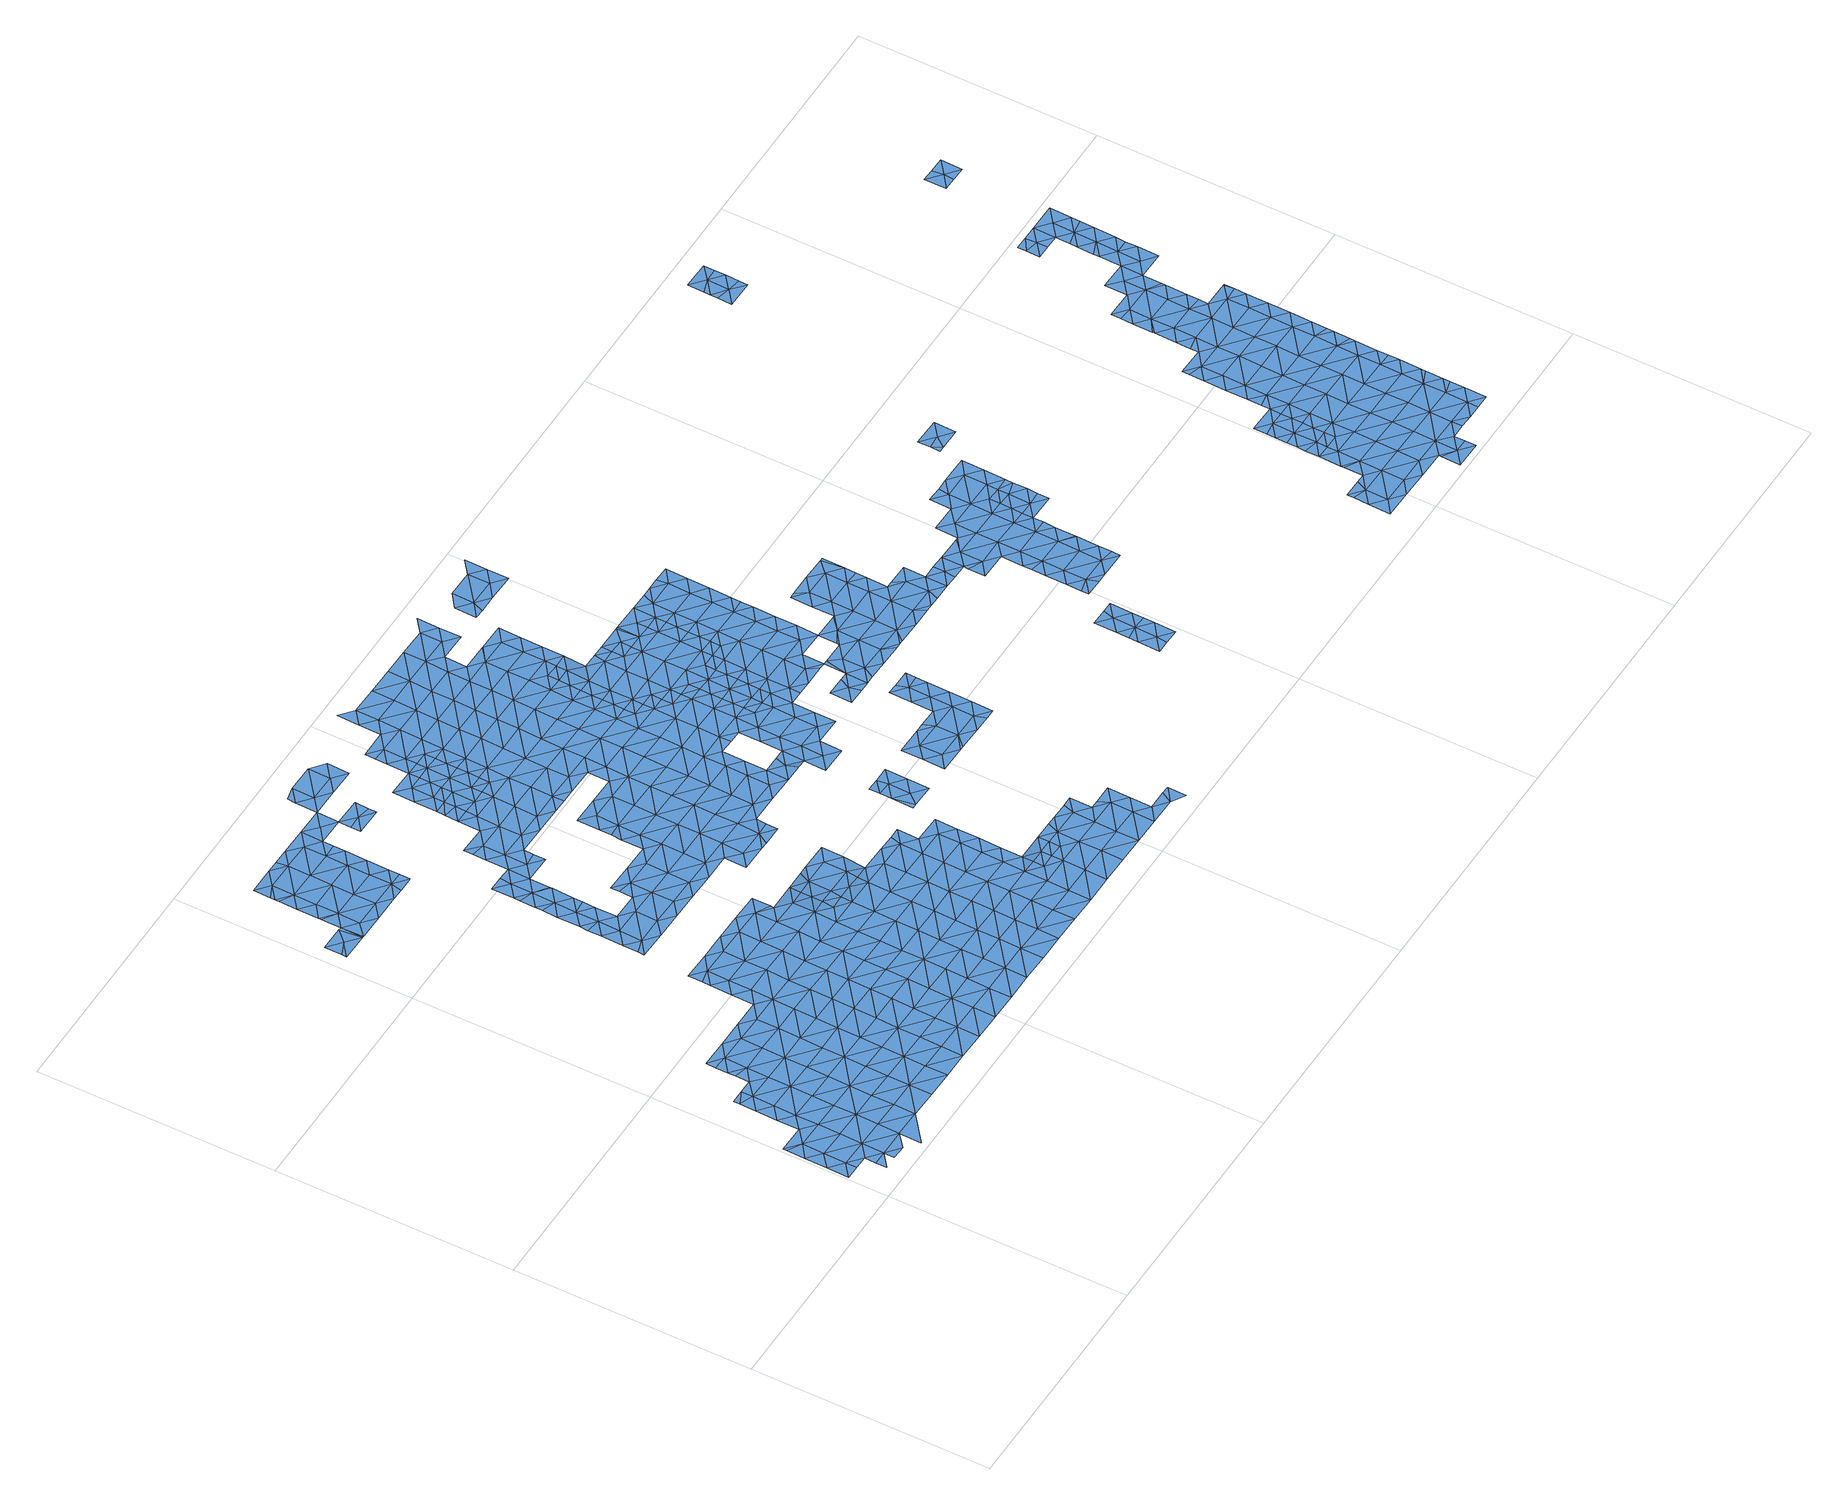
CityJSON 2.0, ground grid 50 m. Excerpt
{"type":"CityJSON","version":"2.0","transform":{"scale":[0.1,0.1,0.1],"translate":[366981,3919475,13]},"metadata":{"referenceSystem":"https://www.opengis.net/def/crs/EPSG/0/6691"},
"CityObjects":{
"waterbody1":{"type":"WaterBody","attributes":{"name":"9","class":"1140","function":"1","WaterBodyRiverFloodingRiskAttribute.description":"5","WaterBodyRiverFloodingRiskAttribute.rankOrg":"1","WaterBodyRiverFloodingRiskAttribute.adminType":"2","WaterBodyRiverFloodingRiskAttribute.scale":"L1"},"geometry":[{"type":"MultiSurface","lod":"1","boundaries":[[[0,1,2]],[[3,2,1]],[[1,4,3]],[[3,4,5]],[[0,6,1]],[[7,8,9]],[[7,5,8]],[[5,4,8]],[[1,10,4]],[[11,12,6]],[[11,13,12]],[[14,8,4]],[[15,9,8]],[[1,6,10]],[[10,14,4]],[[6,12,10]],[[16,17,12]],[[18,15,8]],[[14,18,8]],[[19,10,12]],[[17,19,12]],[[18,20,15]],[[15,20,21]],[[22,23,10]],[[22,10,19]],[[20,24,21]],[[14,10,23]],[[25,21,24]],[[18,14,23]],[[25,26,27]],[[28,29,19]],[[27,30,31]],[[29,22,19]],[[25,24,26]],[[20,18,32]],[[32,18,23]],[[32,33,20]],[[27,26,30]],[[34,23,22]],[[29,34,22]],[[24,20,35]],[[26,24,35]],[[30,26,36]],[[20,33,35]],[[35,37,26]],[[38,39,23]],[[39,33,32]],[[38,23,34]],[[36,26,37]],[[32,23,39]],[[40,35,33]],[[36,41,42]],[[37,41,36]],[[42,41,43]],[[34,44,38]],[[40,33,39]],[[43,45,46]],[[34,29,44]],[[35,47,37]],[[45,43,41]],[[48,46,45]],[[49,47,35]],[[47,41,37]],[[29,50,44]],[[38,51,39]],[[49,35,40]],[[44,51,38]],[[52,48,45]],[[41,53,45]],[[51,54,39]],[[39,55,40]],[[47,53,41]],[[50,56,44]],[[40,55,49]],[[45,57,52]],[[39,54,55]],[[49,58,47]],[[45,53,57]],[[59,44,56]],[[51,60,54]],[[51,44,60]],[[49,55,58]],[[44,59,60]],[[54,61,55]],[[47,58,62]],[[53,47,63]],[[52,57,64]],[[65,59,56]],[[57,53,63]],[[47,62,63]],[[54,60,61]],[[66,60,59]],[[57,67,64]],[[65,66,59]],[[55,61,68]],[[58,55,69]],[[57,63,67]],[[69,55,68]],[[62,58,69]],[[70,71,60]],[[71,68,61]],[[60,66,70]],[[61,60,71]],[[62,69,72]],[[63,62,73]],[[64,67,74]],[[73,62,72]],[[67,63,75]],[[76,77,65]],[[77,70,66]],[[78,79,68]],[[75,63,73]],[[66,65,77]],[[68,71,78]],[[74,67,75]],[[69,68,79]],[[69,80,72]],[[81,71,70]],[[77,81,70]],[[74,82,83]],[[72,84,73]],[[82,74,75]],[[80,69,79]],[[82,85,83]],[[81,86,71]],[[71,87,78]],[[88,83,85]],[[86,87,71]],[[84,72,80]],[[75,73,84]],[[89,77,76]],[[88,90,91]],[[78,92,79]],[[84,93,75]],[[75,94,82]],[[95,89,76]],[[87,92,78]],[[96,91,90]],[[88,85,90]],[[94,85,82]],[[77,97,81]],[[79,98,80]],[[90,99,96]],[[89,97,77]],[[97,86,81]],[[92,98,79]],[[94,75,93]],[[80,100,84]],[[98,100,80]],[[100,93,84]],[[90,85,101]],[[97,102,86]],[[86,103,87]],[[104,99,90]],[[85,94,101]],[[101,104,90]],[[102,103,86]],[[103,92,87]],[[95,105,89]],[[100,106,93]],[[93,107,94]],[[108,98,92]],[[106,107,93]],[[107,101,94]],[[103,108,92]],[[105,95,109]],[[97,89,105]],[[110,99,104]],[[105,111,97]],[[97,112,102]],[[108,113,98]],[[98,114,100]],[[107,115,101]],[[101,116,104]],[[113,114,98]],[[114,106,100]],[[102,117,103]],[[112,97,111]],[[117,108,103]],[[118,105,109]],[[101,115,116]],[[110,104,116]],[[114,119,106]],[[106,120,107]],[[121,118,109]],[[118,111,105]],[[117,102,112]],[[122,113,108]],[[119,120,106]],[[120,115,107]],[[117,122,108]],[[123,114,113]],[[124,112,111]],[[125,110,116]],[[118,126,111]],[[122,123,113]],[[120,127,115]],[[115,128,116]],[[124,117,112]],[[129,119,114]],[[127,128,115]],[[123,129,114]],[[124,111,126]],[[116,128,125]],[[130,122,117]],[[124,131,117]],[[129,132,119]],[[119,133,120]],[[134,135,121]],[[132,133,119]],[[136,123,122]],[[118,121,135]],[[120,133,127]],[[137,128,127]],[[136,129,123]],[[138,125,128]],[[117,131,130]],[[126,118,139]],[[140,137,127]],[[133,140,127]],[[137,141,128]],[[141,138,128]],[[142,132,129]],[[118,135,139]],[[122,130,136]],[[124,126,143]],[[143,126,139]],[[131,124,143]],[[134,144,135]],[[133,132,145]],[[129,136,142]],[[146,147,133]],[[133,147,140]],[[146,133,145]],[[148,139,135]],[[149,137,140]],[[150,132,142]],[[131,143,151]],[[145,132,150]],[[130,131,152]],[[153,148,135]],[[152,131,151]],[[152,154,130]],[[155,149,140]],[[154,142,136]],[[153,135,144]],[[156,143,139]],[[140,147,155]],[[136,130,154]],[[157,145,150]],[[158,150,142]],[[143,159,151]],[[160,157,150]],[[144,161,153]],[[139,148,156]],[[151,162,152]],[[142,154,163]],[[159,143,156]],[[158,142,163]],[[150,158,160]],[[164,154,152]],[[161,165,153]],[[162,151,159]],[[164,163,154]],[[148,153,166]],[[167,160,158]],[[166,153,165]],[[166,168,148]],[[164,152,162]],[[169,158,163]],[[156,148,168]],[[156,170,159]],[[164,171,163]],[[158,172,167]],[[168,170,156]],[[170,162,159]],[[171,169,163]],[[165,161,173]],[[158,169,172]],[[165,174,166]],[[173,174,165]],[[174,175,166]],[[162,170,176]],[[164,162,177]],[[169,178,172]],[[168,166,175]],[[162,176,177]],[[175,179,168]],[[171,164,180]],[[170,168,179]],[[180,181,171]],[[164,177,180]],[[169,171,181]],[[182,183,173]],[[176,170,184]],[[169,181,178]],[[174,173,183]],[[170,179,184]],[[176,185,177]],[[186,179,175]],[[183,187,174]],[[187,186,175]],[[188,180,177]],[[175,174,187]],[[176,184,189]],[[190,184,179]],[[191,190,179]],[[178,181,192]],[[191,179,186]],[[180,193,181]],[[185,176,189]],[[194,192,181]],[[190,195,184]],[[193,194,181]],[[188,177,185]],[[180,188,193]],[[189,184,195]],[[182,196,183]],[[197,186,187]],[[185,189,198]],[[189,195,198]],[[183,199,187]],[[187,200,197]],[[196,199,183]],[[185,201,188]],[[182,202,196]],[[201,185,198]],[[193,188,203]],[[187,199,200]],[[188,201,203]],[[204,205,206]],[[204,200,205]],[[200,199,205]],[[196,202,207]],[[199,196,208]],[[206,205,209]],[[196,207,208]],[[210,209,205]],[[205,199,211]],[[199,208,211]],[[205,212,210]],[[213,208,207]],[[212,205,211]],[[214,211,208]],[[215,212,211]],[[210,212,216]],[[213,207,217]],[[213,214,208]],[[214,215,211]],[[218,212,215]],[[216,212,218]],[[217,219,213]],[[214,220,215]],[[213,221,214]],[[217,222,219]],[[223,220,214]],[[213,219,221]],[[223,214,221]],[[222,224,219]],[[222,225,224]],[[222,226,225]]]}]},
"waterbody2":{"type":"WaterBody","attributes":{"name":"9","class":"1140","function":"1","WaterBodyRiverFloodingRiskAttribute.description":"5","WaterBodyRiverFloodingRiskAttribute.rankOrg":"1","WaterBodyRiverFloodingRiskAttribute.adminType":"2","WaterBodyRiverFloodingRiskAttribute.scale":"L1"},"geometry":[{"type":"MultiSurface","lod":"1","boundaries":[[[227,228,229]],[[229,228,230]],[[231,232,230]],[[228,231,230]],[[228,227,233]],[[232,234,235]],[[231,234,232]],[[235,234,236]],[[237,231,228]],[[238,228,233]],[[239,236,240]],[[231,241,234]],[[236,234,240]],[[242,243,239]],[[243,242,244]],[[242,239,240]],[[237,228,238]],[[245,246,244]],[[240,234,247]],[[242,245,244]],[[241,231,237]],[[234,241,247]],[[233,248,238]],[[246,245,249]],[[240,250,242]],[[240,247,251]],[[249,252,253]],[[240,251,250]],[[252,249,245]],[[254,241,237]],[[255,237,238]],[[245,242,256]],[[242,250,256]],[[257,253,252]],[[258,245,256]],[[245,259,252]],[[238,248,260]],[[245,258,259]],[[261,257,252]],[[259,261,252]],[[255,238,260]],[[237,255,254]],[[248,262,260]],[[263,264,254]],[[265,261,259]],[[263,266,264]],[[263,254,255]],[[262,267,260]],[[260,267,255]],[[268,269,261]],[[265,268,261]],[[263,270,266]],[[271,263,255]],[[265,259,272]],[[273,274,269]],[[268,273,269]],[[273,275,274]],[[276,268,265]],[[277,276,265]],[[277,265,272]],[[255,267,271]],[[267,262,278]],[[273,279,275]],[[263,280,270]],[[276,281,268]],[[263,271,280]],[[282,271,267]],[[282,267,278]],[[280,283,270]],[[273,268,284]],[[285,281,276]],[[286,287,288]],[[273,284,279]],[[289,280,271]],[[268,281,284]],[[282,290,271]],[[286,291,292]],[[287,293,288]],[[290,289,271]],[[286,288,291]],[[278,294,282]],[[284,295,279]],[[296,279,295]],[[280,289,283]],[[285,297,281]],[[298,284,281]],[[299,296,295]],[[300,290,282]],[[283,301,302]],[[303,282,294]],[[288,293,304]],[[294,305,306]],[[283,289,301]],[[291,288,307]],[[303,300,282]],[[308,297,285]],[[309,310,302]],[[298,281,297]],[[311,289,290]],[[301,309,302]],[[299,295,312]],[[307,288,304]],[[305,313,306]],[[303,294,306]],[[310,309,314]],[[295,284,315]],[[293,316,304]],[[311,301,289]],[[315,284,298]],[[295,315,312]],[[309,317,314]],[[318,314,317]],[[319,309,301]],[[316,320,304]],[[290,300,311]],[[321,306,313]],[[322,298,297]],[[307,304,320]],[[323,312,315]],[[317,324,318]],[[303,306,321]],[[325,300,303]],[[326,321,313]],[[327,322,297]],[[319,301,311]],[[297,308,327]],[[328,317,309]],[[329,315,298]],[[308,330,327]],[[323,315,331]],[[303,321,325]],[[309,319,332]],[[321,326,333]],[[328,309,332]],[[317,328,324]],[[330,334,327]],[[329,298,322]],[[311,335,319]],[[300,325,336]],[[311,300,335]],[[331,315,329]],[[337,338,339]],[[335,300,336]],[[321,333,340]],[[325,321,341]],[[341,321,340]],[[337,342,338]],[[328,343,324]],[[344,331,329]],[[345,331,344]],[[346,347,348]],[[346,339,347]],[[349,345,344]],[[339,338,347]],[[327,334,350]],[[342,351,338]],[[322,352,329]],[[319,335,353]],[[332,319,354]],[[322,327,352]],[[355,349,344]],[[356,349,355]],[[336,325,357]],[[358,335,336]],[[359,350,334]],[[325,341,357]],[[360,356,355]],[[319,353,354]],[[327,350,352]],[[328,332,361]],[[362,347,338]],[[352,363,329]],[[364,338,351]],[[365,360,355]],[[366,360,365]],[[348,347,367]],[[328,361,343]],[[351,366,365]],[[344,329,363]],[[332,354,361]],[[336,357,358]],[[368,355,344]],[[357,341,369]],[[364,351,365]],[[353,335,370]],[[353,371,354]],[[362,338,364]],[[372,344,363]],[[335,358,370]],[[343,373,359]],[[374,365,355]],[[373,343,361]],[[367,347,362]],[[350,359,375]],[[352,376,363]],[[357,377,358]],[[344,372,368]],[[353,370,371]],[[378,364,365]],[[352,350,376]],[[367,379,380]],[[381,377,357]],[[379,367,362]],[[359,373,375]],[[357,369,381]],[[361,354,382]],[[350,375,376]],[[358,383,370]],[[355,368,374]],[[384,385,380]],[[354,371,382]],[[386,362,364]],[[361,387,373]],[[376,388,363]],[[363,389,372]],[[377,383,358]],[[380,379,384]],[[390,361,382]],[[369,391,381]],[[370,392,371]],[[365,374,378]],[[362,386,379]],[[372,393,368]],[[387,394,373]],[[394,376,375]],[[361,390,387]],[[363,388,389]],[[364,378,386]],[[375,373,394]],[[379,395,384]],[[368,396,374]],[[392,370,383]],[[397,381,391]],[[377,381,397]],[[382,398,390]],[[372,389,393]],[[382,371,398]],[[395,379,386]],[[374,399,378]],[[377,400,383]],[[398,371,392]],[[400,377,397]],[[388,376,401]],[[401,376,394]],[[402,389,388]],[[368,393,396]],[[398,403,390]],[[404,384,395]],[[397,391,405]],[[378,406,386]],[[387,390,403]],[[391,407,405]],[[408,383,400]],[[392,383,408]],[[387,409,394]],[[410,388,401]],[[411,393,389]],[[374,396,399]],[[412,397,405]],[[386,413,395]],[[407,414,405]],[[408,415,392]],[[394,416,401]],[[388,410,402]],[[417,396,393]],[[418,412,405]],[[378,399,406]],[[387,403,409]],[[395,413,404]],[[419,410,401]],[[420,421,414]],[[405,414,418]],[[416,394,409]],[[422,415,408]],[[389,402,411]],[[398,392,423]],[[424,399,396]],[[386,406,413]],[[416,419,401]],[[425,402,410]],[[392,415,423]],[[420,426,421]],[[393,411,417]],[[403,398,427]],[[428,406,399]],[[418,414,429]],[[419,425,410]],[[414,421,429]],[[404,413,430]],[[422,431,415]],[[427,398,423]],[[409,403,427]],[[432,411,402]],[[416,409,433]],[[434,429,421]],[[396,417,424]],[[435,413,406]],[[436,418,437]],[[425,432,402]],[[433,438,416]],[[418,429,437]],[[438,439,416]],[[416,439,419]],[[421,426,434]],[[440,409,427]],[[436,441,431]],[[433,409,440]],[[399,424,428]],[[441,436,437]],[[442,430,413]],[[432,443,411]],[[411,444,417]],[[439,445,419]],[[445,446,419]],[[419,446,425]],[[415,431,447]],[[443,444,411]],[[448,427,423]],[[449,429,434]],[[423,415,450]],[[406,428,435]],[[451,433,440]],[[417,452,424]],[[446,453,425]],[[431,441,447]],[[437,429,449]],[[450,415,447]],[[453,454,425]],[[425,454,432]],[[424,455,428]],[[440,427,456]],[[457,451,440]],[[413,435,442]],[[452,455,424]],[[456,458,440]],[[454,459,432]],[[441,460,447]],[[441,437,461]],[[462,435,428]],[[458,457,440]],[[448,423,450]],[[459,463,432]],[[432,463,443]],[[461,437,449]],[[434,464,449]],[[456,427,448]],[[462,428,455]],[[417,444,452]],[[465,466,447]],[[441,467,460]],[[447,460,465]],[[450,447,466]],[[463,468,443]],[[441,461,467]],[[443,468,444]],[[469,461,449]],[[470,456,448]],[[471,442,435]],[[472,448,450]],[[473,435,462]],[[474,472,450]],[[452,475,455]],[[469,449,464]],[[450,466,474]],[[473,471,435]],[[476,470,448]],[[477,460,467]],[[444,478,452]],[[479,468,463]],[[480,461,469]],[[448,472,476]],[[476,481,470]],[[467,461,480]],[[444,468,478]],[[475,452,482]],[[483,467,480]],[[477,467,483]],[[473,462,484]],[[479,485,468]],[[452,486,482]],[[452,478,486]],[[485,487,468]],[[488,471,473]],[[484,488,473]],[[478,468,487]],[[483,480,489]],[[490,486,478]],[[486,491,482]],[[480,492,489]],[[488,493,471]],[[494,495,496]],[[494,483,489]],[[496,483,494]],[[478,487,490]],[[489,492,497]],[[498,495,499]],[[486,490,491]],[[495,494,499]],[[500,498,499]],[[497,501,489]],[[502,503,504]],[[489,505,494]],[[506,502,504]],[[507,500,508]],[[500,499,508]],[[509,503,502]],[[510,507,511]],[[511,507,508]],[[494,512,499]],[[502,513,509]],[[506,514,502]],[[489,501,505]],[[515,508,499]],[[501,497,516]],[[517,518,519]],[[508,520,511]],[[514,513,502]],[[517,519,521]],[[512,494,505]],[[512,515,499]],[[515,520,508]],[[522,505,501]],[[501,516,523]],[[517,524,518]],[[525,517,521]],[[513,514,526]],[[527,526,514]],[[501,523,522]],[[528,527,514]],[[505,529,512]],[[515,530,520]],[[530,531,532]],[[525,533,517]],[[529,505,522]],[[532,520,530]],[[528,534,527]],[[512,535,515]],[[536,537,538]],[[538,531,536]],[[526,527,539]],[[540,529,522]],[[524,517,541]],[[531,530,536]],[[542,530,515]],[[541,517,533]],[[512,529,535]],[[535,542,515]],[[527,534,539]],[[543,544,534]],[[544,537,536]],[[543,537,544]],[[525,545,533]],[[546,536,530]],[[534,547,539]],[[542,546,530]],[[540,548,529]],[[534,544,547]],[[549,544,536]],[[533,550,541]],[[535,529,548]],[[550,533,545]],[[547,551,539]],[[552,542,535]],[[550,553,541]],[[549,536,546]],[[535,548,552]],[[544,554,547]],[[549,554,544]],[[552,555,542]],[[542,555,546]],[[547,556,551]],[[555,557,546]],[[558,549,546]],[[547,559,556]],[[558,546,557]],[[547,554,559]],[[560,549,558]],[[554,549,560]],[[556,559,561]],[[562,554,560]],[[559,554,562]],[[561,559,563]],[[563,559,562]]]}]},
"waterbody3":{"type":"WaterBody","attributes":{"name":"9","class":"1140","function":"1","WaterBodyRiverFloodingRiskAttribute.description":"5","WaterBodyRiverFloodingRiskAttribute.rankOrg":"1","WaterBodyRiverFloodingRiskAttribute.adminType":"2","WaterBodyRiverFloodingRiskAttribute.scale":"L1"},"geometry":[{"type":"MultiSurface","lod":"1","boundaries":[[[564,565,566]],[[567,568,569]],[[570,568,567]],[[568,570,571]],[[572,573,574]],[[575,576,577]],[[575,578,579]],[[576,575,579]],[[579,580,581]],[[582,568,583]],[[569,568,584]],[[581,582,579]],[[573,585,586]],[[587,588,589]],[[590,573,591]],[[582,592,576]],[[593,574,590]],[[565,594,588]],[[565,587,566]],[[595,579,578]],[[578,575,596]],[[584,581,597]],[[598,599,593]],[[600,599,598]],[[600,287,599]],[[601,583,571]],[[583,601,592]],[[592,601,602]],[[603,604,598]],[[603,598,590]],[[576,591,577]],[[597,581,580]],[[580,605,597]],[[596,575,577]],[[577,573,586]],[[605,580,589]],[[589,580,579]],[[579,595,589]],[[606,596,577]],[[565,588,587]],[[590,591,603]],[[605,589,588]],[[591,573,577]],[[565,564,594]],[[573,590,574]],[[581,584,568]],[[582,581,568]],[[590,598,593]],[[599,287,593]],[[579,582,576]],[[591,576,592]],[[568,571,583]],[[583,592,582]],[[592,602,603]],[[604,603,602]],[[603,591,592]],[[606,577,607]],[[577,586,607]],[[607,586,608]],[[586,609,608]],[[585,609,586]],[[572,585,573]]]}]},
"waterbody4":{"type":"WaterBody","attributes":{"name":"9","class":"1140","function":"1","WaterBodyRiverFloodingRiskAttribute.description":"5","WaterBodyRiverFloodingRiskAttribute.rankOrg":"1","WaterBodyRiverFloodingRiskAttribute.adminType":"2","WaterBodyRiverFloodingRiskAttribute.scale":"L1"},"geometry":[{"type":"MultiSurface","lod":"1","boundaries":[[[610,611,612]],[[612,611,600]],[[613,600,611]],[[614,615,611]],[[611,610,614]],[[615,613,611]]]}]},
"waterbody5":{"type":"WaterBody","attributes":{"name":"9","class":"1140","function":"1","WaterBodyRiverFloodingRiskAttribute.description":"5","WaterBodyRiverFloodingRiskAttribute.rankOrg":"2","WaterBodyRiverFloodingRiskAttribute.adminType":"2","WaterBodyRiverFloodingRiskAttribute.scale":"L1"},"geometry":[{"type":"MultiSurface","lod":"1","boundaries":[[[616,617,618]],[[616,619,617]],[[620,621,619]],[[621,620,149]],[[621,149,155]],[[621,155,147]],[[146,622,147]],[[146,145,157]],[[146,157,622]],[[160,167,623]],[[147,622,621]],[[167,172,623]],[[172,618,623]],[[618,617,623]],[[621,623,617]],[[623,621,622]],[[619,621,617]],[[623,622,160]],[[157,160,622]]]}]},
"waterbody6":{"type":"WaterBody","attributes":{"name":"9","class":"1140","function":"1","WaterBodyRiverFloodingRiskAttribute.description":"5","WaterBodyRiverFloodingRiskAttribute.rankOrg":"1","WaterBodyRiverFloodingRiskAttribute.adminType":"2","WaterBodyRiverFloodingRiskAttribute.scale":"L1"},"geometry":[{"type":"MultiSurface","lod":"1","boundaries":[[[624,625,626]],[[627,628,629]],[[630,627,337]],[[630,626,627]],[[625,627,626]],[[631,632,625]],[[632,628,625]],[[631,633,632]],[[624,631,625]],[[627,625,628]],[[629,337,627]]]}]},
"waterbody7":{"type":"WaterBody","attributes":{"name":"9","class":"1140","function":"1","WaterBodyRiverFloodingRiskAttribute.description":"5","WaterBodyRiverFloodingRiskAttribute.rankOrg":"2","WaterBodyRiverFloodingRiskAttribute.adminType":"2","WaterBodyRiverFloodingRiskAttribute.scale":"L1"},"geometry":[{"type":"MultiSurface","lod":"1","boundaries":[[[628,632,634]],[[631,635,633]],[[296,299,635]],[[635,312,633]],[[633,636,634]],[[323,331,636]],[[631,637,635]],[[637,631,624]],[[632,633,634]],[[312,636,633]],[[312,323,636]],[[360,638,634]],[[366,638,360]],[[351,638,366]],[[342,638,351]],[[628,634,638]],[[629,628,638]],[[356,634,349]],[[345,349,636]],[[636,331,345]],[[337,629,638]],[[360,634,356]],[[635,637,296]],[[342,337,638]],[[299,312,635]],[[634,636,349]]]}]},
"waterbody8":{"type":"WaterBody","attributes":{"name":"9","class":"1140","function":"1","WaterBodyRiverFloodingRiskAttribute.description":"5","WaterBodyRiverFloodingRiskAttribute.rankOrg":"2","WaterBodyRiverFloodingRiskAttribute.adminType":"2","WaterBodyRiverFloodingRiskAttribute.scale":"L1"},"geometry":[{"type":"MultiSurface","lod":"1","boundaries":[[[639,186,197]],[[197,200,204]],[[197,204,639]],[[204,206,639]],[[190,639,206]],[[191,639,190]],[[639,191,186]]]}]},
"waterbody9":{"type":"WaterBody","attributes":{"name":"9","class":"1140","function":"1","WaterBodyRiverFloodingRiskAttribute.description":"5","WaterBodyRiverFloodingRiskAttribute.rankOrg":"1","WaterBodyRiverFloodingRiskAttribute.adminType":"2","WaterBodyRiverFloodingRiskAttribute.scale":"L1"},"geometry":[{"type":"MultiSurface","lod":"1","boundaries":[[[640,641,642]],[[643,641,644]],[[643,644,645]],[[645,644,646]],[[647,644,641]],[[647,641,640]],[[645,648,643]],[[649,643,648]],[[643,649,641]],[[641,649,642]],[[647,640,650]]]}]},
"waterbody10":{"type":"WaterBody","attributes":{"name":"9","class":"1140","function":"1","WaterBodyRiverFloodingRiskAttribute.description":"5","WaterBodyRiverFloodingRiskAttribute.rankOrg":"1","WaterBodyRiverFloodingRiskAttribute.adminType":"2","WaterBodyRiverFloodingRiskAttribute.scale":"L1"},"geometry":[{"type":"MultiSurface","lod":"1","boundaries":[[[651,652,653]],[[653,652,654]],[[654,652,655]],[[656,655,652]],[[657,656,652]],[[657,658,656]],[[659,655,660]],[[661,662,663]],[[663,662,664]],[[664,662,665]],[[666,667,668]],[[668,669,654]],[[655,659,666]],[[668,655,666]],[[656,670,655]],[[660,670,671]],[[672,671,670]],[[668,673,669]],[[653,654,674]],[[653,674,675]],[[656,672,670]],[[668,667,673]],[[662,661,675]],[[658,672,656]],[[669,676,654]],[[660,655,670]],[[657,652,651]],[[668,654,655]],[[662,675,674]],[[676,677,674]],[[677,662,674]],[[677,665,662]],[[674,654,676]]]}]},
"waterbody11":{"type":"WaterBody","attributes":{"name":"9","class":"1140","function":"1","WaterBodyRiverFloodingRiskAttribute.description":"5","WaterBodyRiverFloodingRiskAttribute.rankOrg":"2","WaterBodyRiverFloodingRiskAttribute.adminType":"2","WaterBodyRiverFloodingRiskAttribute.scale":"L1"},"geometry":[{"type":"MultiSurface","lod":"1","boundaries":[[[498,500,678]],[[679,678,500]],[[472,678,679]],[[678,472,474]],[[445,439,680]],[[681,680,439]],[[682,680,681]],[[682,683,680]],[[504,683,682]],[[504,503,683]],[[684,534,528]],[[543,534,684]],[[685,538,537]],[[538,685,531]],[[537,684,685]],[[686,685,684]],[[685,686,687]],[[688,687,686]],[[687,688,689]],[[457,689,688]],[[689,457,458]],[[451,457,681]],[[451,681,433]],[[438,433,681]],[[458,456,689]],[[470,689,456]],[[470,481,689]],[[476,679,481]],[[679,690,481]],[[690,679,510]],[[507,510,679]],[[690,510,691]],[[691,687,690]],[[481,690,689]],[[681,457,688]],[[689,690,687]],[[688,686,682]],[[691,685,687]],[[684,514,686]],[[686,514,506]],[[506,504,686]],[[543,684,537]],[[528,514,684]],[[459,454,692]],[[693,692,454]],[[692,693,694]],[[479,692,485]],[[694,485,692]],[[453,693,454]],[[453,446,693]],[[680,693,446]],[[479,459,692]],[[694,693,683]],[[531,685,691]],[[695,694,683]],[[479,463,459]],[[691,532,531]],[[511,532,691]],[[520,532,511]],[[460,477,465]],[[465,477,696]],[[477,496,696]],[[496,495,696]],[[495,678,696]],[[466,696,678]],[[466,465,696]],[[496,477,483]],[[509,695,503]],[[503,695,683]],[[686,504,682]],[[683,693,680]],[[688,682,681]],[[438,681,439]],[[445,680,446]],[[474,466,678]],[[476,472,679]],[[679,500,507]],[[678,495,498]],[[691,510,511]]]}]},
"waterbody12":{"type":"WaterBody","attributes":{"name":"9","class":"1140","function":"1","WaterBodyRiverFloodingRiskAttribute.description":"5","WaterBodyRiverFloodingRiskAttribute.rankOrg":"1","WaterBodyRiverFloodingRiskAttribute.adminType":"2","WaterBodyRiverFloodingRiskAttribute.scale":"L1"},"geometry":[{"type":"MultiSurface","lod":"1","boundaries":[[[697,698,699]],[[697,699,700]],[[700,699,701]],[[702,700,701]],[[703,700,702]],[[703,704,705]],[[704,706,705]],[[707,708,709]],[[709,710,711]],[[711,710,706]],[[706,710,712]],[[712,710,713]],[[713,710,714]],[[715,716,717]],[[718,719,717]],[[716,718,717]],[[718,716,720]],[[721,722,723]],[[721,723,718]],[[721,718,720]],[[721,720,708]],[[721,708,724]],[[724,708,725]],[[726,727,728]],[[729,727,726]],[[730,727,729]],[[731,732,733]],[[731,734,732]],[[734,731,730]],[[730,731,727]],[[731,735,727]],[[727,735,736]],[[736,735,722]],[[737,738,722]],[[735,737,722]],[[735,739,737]],[[739,735,733]],[[740,741,723]],[[723,741,742]],[[723,742,719]],[[719,742,743]],[[743,744,719]],[[719,744,745]],[[744,746,745]],[[745,746,747]],[[747,746,748]],[[749,748,746]],[[750,749,746]],[[751,698,752]],[[753,754,755]],[[756,757,758]],[[755,754,759]],[[754,753,756]],[[760,756,758]],[[761,762,763]],[[760,758,764]],[[758,757,765]],[[766,767,768]],[[766,768,699]],[[769,701,699]],[[768,769,699]],[[766,765,767]],[[766,758,765]],[[758,766,762]],[[762,766,699]],[[758,762,764]],[[761,764,762]],[[770,764,761]],[[760,764,770]],[[523,760,770]],[[760,754,756]],[[771,754,760]],[[771,759,754]],[[763,772,761]],[[772,763,540]],[[773,540,763]],[[774,747,775]],[[776,747,774]],[[777,776,774]],[[778,776,777]],[[779,776,778]],[[745,779,717]],[[776,779,745]],[[780,781,782]],[[783,712,784]],[[712,705,706]],[[705,712,783]],[[705,783,697]],[[785,697,783]],[[781,780,786]],[[786,780,752]],[[785,786,752]],[[787,788,789]],[[790,789,788]],[[791,780,782]],[[790,788,792]],[[773,763,792]],[[762,698,763]],[[780,751,752]],[[697,785,752]],[[698,762,699]],[[700,705,697]],[[703,705,700]],[[793,794,795]],[[793,730,794]],[[709,714,710]],[[714,709,720]],[[796,714,720]],[[779,715,717]],[[796,720,716]],[[709,708,720]],[[724,736,721]],[[728,736,724]],[[725,708,707]],[[729,794,730]],[[727,736,728]],[[736,722,721]],[[731,733,735]],[[722,738,740]],[[722,740,723]],[[718,723,719]],[[719,745,717]],[[776,745,747]],[[747,748,775]],[[744,750,746]],[[797,732,734]],[[798,797,734]],[[793,734,730]],[[793,795,799]],[[800,793,799]],[[801,793,800]],[[801,734,793]],[[801,798,734]],[[802,785,783]],[[784,802,783]],[[803,782,804]],[[791,782,803]],[[805,791,803]],[[806,787,789]],[[806,789,805]],[[805,789,791]],[[791,789,790]],[[791,790,780]],[[780,790,751]],[[792,751,790]],[[763,751,792]],[[698,751,763]],[[752,698,697]]]}]},
"waterbody13":{"type":"WaterBody","attributes":{"name":"9","class":"1140","function":"1","WaterBodyRiverFloodingRiskAttribute.description":"5","WaterBodyRiverFloodingRiskAttribute.rankOrg":"1","WaterBodyRiverFloodingRiskAttribute.adminType":"2","WaterBodyRiverFloodingRiskAttribute.scale":"L1"},"geometry":[{"type":"MultiSurface","lod":"1","boundaries":[[[807,808,809]],[[810,809,811]],[[812,808,813]],[[812,814,808]],[[807,809,815]],[[811,816,817]],[[818,819,809]],[[818,809,808]],[[820,811,817]],[[816,811,809]],[[811,820,821]],[[813,808,807]],[[815,809,810]],[[814,818,808]],[[819,816,809]],[[821,810,811]]]}]},
"waterbody14":{"type":"WaterBody","attributes":{"name":"9","class":"1140","function":"1","WaterBodyRiverFloodingRiskAttribute.description":"5","WaterBodyRiverFloodingRiskAttribute.rankOrg":"2","WaterBodyRiverFloodingRiskAttribute.adminType":"2","WaterBodyRiverFloodingRiskAttribute.scale":"L1"},"geometry":[{"type":"MultiSurface","lod":"1","boundaries":[[[743,750,744]],[[750,822,823]],[[750,743,822]],[[824,825,826]],[[823,749,750]],[[740,827,825]],[[827,826,825]],[[824,822,825]],[[824,823,822]],[[742,825,822]],[[741,825,742]],[[741,740,825]],[[743,742,822]]]}]},
"waterbody15":{"type":"WaterBody","attributes":{"name":"9","class":"1140","function":"1","WaterBodyRiverFloodingRiskAttribute.description":"5","WaterBodyRiverFloodingRiskAttribute.rankOrg":"1","WaterBodyRiverFloodingRiskAttribute.adminType":"2","WaterBodyRiverFloodingRiskAttribute.scale":"L1"},"geometry":[{"type":"MultiSurface","lod":"1","boundaries":[[[828,829,830]],[[831,832,830]],[[829,831,830]],[[831,833,832]],[[834,828,830]],[[832,834,830]]]}]},
"waterbody16":{"type":"WaterBody","attributes":{"name":"9","class":"1140","function":"1","WaterBodyRiverFloodingRiskAttribute.description":"5","WaterBodyRiverFloodingRiskAttribute.rankOrg":"2","WaterBodyRiverFloodingRiskAttribute.adminType":"2","WaterBodyRiverFloodingRiskAttribute.scale":"L1"},"geometry":[{"type":"MultiSurface","lod":"1","boundaries":[[[835,836,837]],[[838,836,839]],[[840,841,842]],[[838,837,836]],[[837,843,844]],[[844,845,837]],[[840,836,841]],[[846,843,837]],[[839,836,840]],[[847,836,848]],[[842,849,850]],[[851,841,847]],[[849,842,841]],[[852,849,841]],[[851,852,841]],[[841,836,847]],[[835,848,836]],[[837,845,835]],[[838,846,837]]]}]},
"waterbody17":{"type":"WaterBody","attributes":{"name":"9","class":"1140","function":"1","WaterBodyRiverFloodingRiskAttribute.description":"5","WaterBodyRiverFloodingRiskAttribute.rankOrg":"1","WaterBodyRiverFloodingRiskAttribute.adminType":"2","WaterBodyRiverFloodingRiskAttribute.scale":"L1"},"geometry":[{"type":"MultiSurface","lod":"1","boundaries":[[[853,854,855]],[[856,857,858]],[[859,856,858]],[[860,855,854]],[[853,855,861]],[[860,858,855]],[[862,858,860]],[[862,863,858]],[[858,863,859]],[[864,861,855]],[[857,855,858]],[[864,855,857]]]}]},
"waterbody18":{"type":"WaterBody","attributes":{"name":"9","class":"1140","function":"1","WaterBodyRiverFloodingRiskAttribute.description":"5","WaterBodyRiverFloodingRiskAttribute.rankOrg":"1","WaterBodyRiverFloodingRiskAttribute.adminType":"2","WaterBodyRiverFloodingRiskAttribute.scale":"L1"},"geometry":[{"type":"MultiSurface","lod":"1","boundaries":[[[865,866,867]],[[867,866,868]],[[868,866,869]],[[870,868,869]],[[850,868,870]],[[850,849,868]],[[842,850,871]],[[871,840,842]],[[872,840,871]],[[839,840,872]],[[873,843,874]],[[875,876,877]],[[877,876,878]],[[878,879,880]],[[879,881,880]],[[879,882,881]],[[882,883,881]],[[881,883,884]],[[885,884,883]],[[886,887,888]],[[889,887,886]],[[890,887,889]],[[890,891,887]],[[890,892,891]],[[890,893,892]],[[893,890,894]],[[895,896,897]],[[898,896,895]],[[899,898,895]],[[900,901,874]],[[873,874,902]],[[843,846,903]],[[903,846,838]],[[872,838,839]],[[904,905,906]],[[907,908,909]],[[910,909,911]],[[912,913,914]],[[909,915,916]],[[917,918,919]],[[920,918,890]],[[921,922,920]],[[922,921,923]],[[924,923,925]],[[926,927,928]],[[929,930,931]],[[927,932,933]],[[891,892,934]],[[933,932,934]],[[934,932,891]],[[891,932,884]],[[932,935,884]],[[927,935,932]],[[927,926,935]],[[926,936,935]],[[936,937,938]],[[935,936,880]],[[939,880,936]],[[939,936,938]],[[940,878,939]],[[901,940,939]],[[901,939,938]],[[901,938,937]],[[874,901,937]],[[902,874,937]],[[937,930,902]],[[931,930,937]],[[936,931,937]],[[926,931,936]],[[931,926,929]],[[871,941,872]],[[849,852,868]],[[871,850,870]],[[942,870,869]],[[943,944,945]],[[946,947,948]],[[869,866,949]],[[950,951,949]],[[952,953,948]],[[954,950,955]],[[956,953,952]],[[906,905,957]],[[957,908,907]],[[905,908,957]],[[908,905,958]],[[959,908,958]],[[909,908,911]],[[915,909,910]],[[915,910,913]],[[912,915,913]],[[915,912,960]],[[915,960,916]],[[961,919,918]],[[920,961,918]],[[961,920,922]],[[950,948,953]],[[961,922,962]],[[923,962,922]],[[924,904,923]],[[904,924,905]],[[891,884,887]],[[920,890,889]],[[897,963,943]],[[964,963,897]],[[964,897,896]],[[949,948,950]],[[843,903,874]],[[903,900,874]],[[903,941,900]],[[872,941,903]],[[872,903,838]],[[941,965,900]],[[966,965,941]],[[920,889,967]],[[968,920,967]],[[968,921,920]],[[969,925,921]],[[923,921,925]],[[889,886,967]],[[888,887,885]],[[885,887,884]],[[881,884,935]],[[935,880,881]],[[878,880,939]],[[877,878,940]],[[970,940,901]],[[900,970,901]],[[971,944,943]],[[972,971,943]],[[895,897,973]],[[972,943,963]],[[866,948,949]],[[866,946,948]],[[966,941,871]],[[965,970,900]],[[944,974,975]],[[975,974,976]],[[966,975,965]],[[866,865,946]],[[977,945,966]],[[978,945,977]],[[943,945,978]],[[973,943,978]],[[897,943,973]],[[950,953,955]],[[956,955,953]],[[979,877,940]],[[970,979,940]],[[976,979,970]],[[965,976,970]],[[975,976,965]],[[977,966,871]],[[977,871,870]],[[942,977,870]],[[942,978,977]],[[973,978,942]],[[895,973,980]],[[954,951,950]],[[954,981,951]],[[982,981,954]],[[982,983,981]],[[983,984,981]],[[984,985,981]],[[986,981,985]],[[981,986,951]],[[951,987,949]],[[987,869,949]],[[942,869,987]],[[973,942,987]],[[951,973,987]],[[980,973,951]],[[986,980,951]],[[988,980,986]],[[988,989,980]],[[989,895,980]],[[899,895,989]],[[947,990,991]],[[946,990,947]],[[991,992,947]],[[952,993,994]],[[952,947,993]],[[948,947,952]],[[994,956,952]],[[992,993,947]],[[995,926,928]],[[926,995,929]],[[945,975,966]],[[945,944,975]],[[917,894,918]],[[894,890,918]],[[867,868,852]],[[979,996,877]],[[997,996,979]],[[875,877,996]],[[876,998,878]],[[878,998,879]],[[879,999,882]],[[999,1000,882]],[[1001,910,911]],[[1002,1001,911]],[[905,1003,958]],[[925,1004,924]],[[885,883,1005]],[[882,1000,883]],[[998,999,879]],[[997,979,1006]],[[1007,1006,976]],[[944,1008,974]],[[908,959,1002]],[[908,1002,911]],[[905,924,1003]],[[969,1004,925]],[[1003,924,1009]],[[1004,1009,924]],[[1005,1010,1011]],[[1010,1005,883]],[[1010,883,1000]],[[971,1008,944]],[[974,1007,976]],[[1012,1007,974]],[[1012,974,1008]],[[1006,979,976]]]}]},
"waterbody19":{"type":"WaterBody","attributes":{"name":"9","class":"1140","function":"1","WaterBodyRiverFloodingRiskAttribute.description":"5","WaterBodyRiverFloodingRiskAttribute.rankOrg":"1","WaterBodyRiverFloodingRiskAttribute.adminType":"2","WaterBodyRiverFloodingRiskAttribute.scale":"L1"},"geometry":[{"type":"MultiSurface","lod":"1","boundaries":[[[1013,1014,1015]],[[1016,1013,1015]],[[1013,1017,1014]],[[1018,1017,1013]],[[1013,1016,1019]],[[1013,1019,1018]]]}]}
},
"vertices":[
[35,87,7],[36,110,7],[7,87,7],[8,133,7],[36,156,7],[8,180,7],[64,86,7],[9,219,7],[37,202,7],[9,226,7],[92,109,7],[63,63,7],[92,63,7],[63,40,7],[93,155,7],[66,225,7],[91,40,7],[120,39,7],[94,201,7],[148,62,7],[94,248,7],[66,271,7],[149,108,7],[150,154,7],[95,294,7],[67,317,7],[96,340,7],[68,351,7],[148,16,7],[205,61,7],[95,363,7],[68,364,7],[150,201,7],[151,247,7],[206,107,7],[152,293,7],[124,363,7],[152,339,7],[206,154,7],[207,200,7],[208,246,7],[153,385,7],[125,392,7],[125,409,7],[263,107,7],[154,432,7],[125,434,7],[209,338,7],[126,455,7],[209,292,7],[262,60,7],[263,153,7],[183,454,7],[210,385,7],[264,199,7],[265,245,7],[319,59,7],[211,431,7],[265,291,7],[319,106,7],[320,152,7],[321,198,7],[266,338,7],[267,384,7],[239,454,7],[375,59,7],[376,105,7],[267,430,7],[321,244,8],[322,291,8],[377,151,7],[377,197,7],[323,337,8],[323,383,8],[296,453,8],[324,429,8],[432,58,7],[433,104,7],[378,243,8],[379,290,8],[379,336,8],[433,150,7],[325,475,9],[297,499,9],[380,382,8],[325,522,9],[434,196,7],[435,243,8],[297,545,9],[490,103,7],[326,568,9],[298,561,9],[436,289,8],[381,428,8],[382,475,9],[489,57,7],[298,591,9],[490,149,7],[436,335,8],[355,590,9],[437,381,8],[382,521,9],[491,196,7],[492,242,8],[383,567,9],[546,102,7],[438,427,8],[438,474,9],[492,288,8],[546,56,7],[412,590,9],[547,149,7],[548,195,7],[493,334,8],[494,380,8],[439,520,9],[440,566,9],[548,241,8],[603,101,9],[494,427,8],[495,473,9],[602,55,9],[549,287,8],[550,333,8],[604,194,9],[468,589,9],[604,148,9],[496,519,9],[496,565,9],[550,380,8],[606,286,9],[605,240,9],[551,426,8],[552,472,9],[659,54,9],[660,101,9],[606,333,9],[524,542,9],[525,588,9],[661,147,9],[552,518,9],[525,549,9],[607,379,9],[661,193,9],[716,54,9],[580,448,9],[580,472,11],[581,495,11],[717,146,9],[581,541,11],[608,425,9],[662,239,9],[663,285,9],[717,100,9],[663,332,9],[581,518,11],[718,192,9],[608,448,11],[665,424,9],[719,238,9],[637,448,11],[773,53,9],[719,285,9],[664,378,9],[720,331,9],[773,99,9],[774,145,9],[665,447,11],[775,191,9],[721,423,9],[775,238,9],[721,377,9],[693,447,10],[829,52,9],[830,98,9],[831,144,9],[776,284,9],[777,330,9],[750,446,9],[831,191,9],[777,376,9],[778,422,9],[886,51,11],[887,97,11],[832,237,9],[834,329,9],[859,167,10],[888,143,11],[834,375,9],[833,283,9],[860,213,9],[860,190,10],[784,445,9],[806,399,9],[807,445,9],[861,259,9],[944,96,11],[888,167,11],[862,306,9],[944,143,11],[916,166,11],[862,352,9],[943,50,11],[863,398,9],[917,189,11],[945,189,11],[917,212,11],[1000,49,11],[1000,96,11],[955,212,11],[974,212,11],[1001,142,11],[1002,188,11],[1057,95,11],[1058,141,11],[1030,164,11],[1009,211,11],[1056,49,11],[1030,211,11],[1085,71,11],[1048,164,11],[1086,117,11],[1113,48,11],[1086,164,11],[1126,71,11],[1142,70,11],[1141,31,11],
[299,684,15],[328,706,15],[300,698,15],[300,730,15],[329,753,15],[301,776,15],[356,683,15],[330,799,15],[301,803,15],[302,822,15],[386,752,15],[385,706,15],[302,869,15],[330,845,15],[358,775,15],[331,891,15],[303,900,16],[303,915,16],[332,938,16],[303,947,16],[358,822,15],[413,682,15],[304,961,16],[359,868,15],[359,848,15],[332,984,16],[304,1007,16],[414,775,15],[442,751,15],[360,914,16],[334,1007,16],[360,918,16],[360,960,16],[442,705,15],[361,1006,16],[470,681,15],[443,797,15],[415,802,15],[389,983,16],[415,821,15],[498,704,15],[390,1029,16],[362,1053,16],[472,820,15],[499,750,15],[417,959,16],[390,1075,16],[362,1080,16],[362,1099,16],[418,1006,16],[417,985,16],[527,680,15],[419,1098,16],[500,796,15],[447,1028,16],[555,703,15],[529,819,15],[447,1074,16],[475,1005,16],[310,1423,20],[310,1377,19],[338,1400,20],[557,796,15],[556,749,15],[339,1446,20],[311,1440,20],[367,1376,20],[583,680,15],[448,1121,16],[420,1144,17],[503,1027,16],[504,1074,16],[448,1144,17],[613,748,16],[557,842,15],[529,865,15],[612,702,16],[395,1399,20],[583,633,14],[611,656,14],[396,1445,20],[531,1004,16],[558,888,15],[530,885,16],[613,795,16],[477,1143,17],[639,633,14],[530,911,16],[505,1120,16],[423,1375,20],[559,934,16],[531,958,16],[614,841,16],[424,1422,20],[668,655,14],[561,1073,16],[505,1143,17],[587,957,16],[669,701,16],[653,632,14],[560,1027,16],[615,933,16],[561,1119,16],[561,1003,16],[533,1143,17],[615,887,16],[696,632,14],[588,1003,16],[670,794,16],[669,748,16],[479,1282,18],[507,1305,18],[479,1328,18],[696,656,14],[697,678,15],[507,1282,18],[644,956,16],[562,1165,18],[534,1166,18],[480,1353,18],[508,1351,18],[480,1374,18],[534,1189,18],[617,1026,16],[535,1281,18],[617,1072,16],[671,840,16],[671,886,16],[563,1211,18],[534,1212,18],[725,701,16],[726,747,16],[645,1002,16],[535,1235,18],[672,932,16],[565,1350,18],[618,1118,16],[564,1304,18],[563,1258,18],[535,1258,18],[537,1374,19],[620,1211,18],[754,677,16],[727,793,16],[728,839,16],[619,1164,18],[673,979,16],[620,1257,18],[674,1025,16],[674,1071,16],[783,746,16],[621,1303,18],[565,1396,20],[537,1420,20],[782,700,16],[728,885,16],[784,792,16],[566,1443,20],[538,1466,20],[622,1349,18],[730,978,16],[675,1117,16],[676,1164,18],[729,932,16],[810,676,16],[784,838,16],[676,1210,18],[730,1024,16],[622,1395,20],[677,1256,18],[811,722,16],[785,885,16],[678,1302,18],[812,769,16],[731,1070,16],[732,1163,18],[786,931,16],[623,1442,20],[839,699,16],[678,1348,18],[848,676,16],[812,815,16],[786,977,16],[732,1116,16],[733,1209,18],[846,722,16],[679,1395,20],[867,675,15],[841,838,16],[787,1023,16],[734,1255,18],[868,722,16],[788,1069,16],[866,629,15],[895,652,15],[842,814,16],[842,884,16],[734,1301,18],[788,1116,16],[923,628,15],[842,930,16],[735,1348,18],[896,698,16],[680,1441,20],[869,814,16],[789,1162,18],[815,1000,16],[924,675,15],[736,1394,20],[868,768,16],[896,744,16],[815,1023,16],[816,1046,16],[843,976,16],[897,790,16],[736,1440,20],[790,1208,18],[790,1254,18],[816,1069,16],[816,1092,16],[898,837,16],[899,929,16],[952,697,16],[898,883,16],[843,999,16],[791,1301,18],[817,1115,16],[817,1138,17],[763,1324,18],[871,953,16],[872,999,16],[871,976,16],[817,1161,18],[926,813,16],[953,743,16],[764,1370,19],[818,1185,18],[981,674,16],[926,836,16],[927,859,16],[954,790,16],[847,1207,18],[981,720,16],[899,952,16],[793,1439,20],[927,906,16],[793,1393,20],[927,882,16],[819,1323,18],[928,929,16],[954,813,16],[847,1253,18],[846,1184,18],[982,766,16],[928,952,16],[820,1323,18],[983,812,16],[821,1369,20],[875,1184,18],[848,1300,18],[875,1230,18],[821,1416,20],[1011,789,16],[876,1276,18],[877,1322,18],[1010,766,16],[822,1462,20],[1011,835,16],[983,859,16],[983,835,16],[1039,765,16],[984,882,16],[1012,881,16],[984,905,16],[1067,788,16],[959,1113,16],[930,1114,16],[930,1090,16],[1068,834,16],[958,1090,16],[984,928,16],[1013,927,16],[931,1137,16],[985,951,16],[1013,951,16],[1069,880,16],[983,1136,16],[987,1090,16],[1069,927,16],[1083,765,16],[906,1391,21],[878,1415,21],[877,1369,21],[1041,950,16],[896,1368,21],[1096,811,16],[1095,764,16],[907,1437,21],[934,1368,21],[987,1136,16],[1015,1112,16],[1015,1089,16],[1125,833,16],[1070,973,16],[1042,996,16],[1042,973,16],[963,1390,21],[1043,1089,16],[1125,880,16],[1071,1019,16],[1043,1043,16],[1042,1019,16],[1044,1135,16],[1153,810,15],[963,1437,21],[1126,926,16],[1043,1066,16],[1071,1065,16],[991,1367,21],[1127,972,16],[1072,1111,16],[1154,856,16],[1128,1018,16],[991,1413,21],[1082,1134,16],[1154,902,16],[992,1459,21],[1128,1064,16],[1155,948,16],[1101,1134,16],[1155,974,16],[1156,995,16],[1129,1111,16],[1156,1041,16],[1126,1134,16],[1157,1087,16],[1158,1133,16],
[23,1161,18],[51,1173,18],[23,1196,18],[250,1147,18],[222,1170,18],[217,1147,18],[250,1169,18],[250,1193,18],[164,1379,18],[168,1356,18],[196,1379,18],[109,1264,18],[166,1264,18],[110,1311,18],[81,1242,18],[109,1218,18],[108,1172,18],[165,1171,18],[165,1217,18],[222,1216,18],[193,1148,18],[140,1380,18],[111,1357,18],[74,1196,18],[79,1149,18],[80,1195,18],[224,1355,18],[167,1310,18],[223,1263,18],[253,1378,18],[23,1150,18],[81,1237,18],[81,1288,18],[136,1148,18],[252,1332,18],[281,1354,18],[309,1331,18],[251,1239,18],[252,1285,18],[224,1309,18],[252,1310,18],[82,1149,18],[82,1326,18],[82,1334,18],[82,1344,18],[83,1380,18],
[308,1285,18],[337,1307,18],[309,1305,18],[366,1330,18],[365,1284,18],[365,1301,18],
[695,539,14],[666,517,14],[694,493,14],[638,540,14],[620,540,13],[609,517,14],[609,471,14],[665,470,14],
[421,1190,18],[449,1213,18],[421,1237,18],[450,1259,18],[478,1236,18],[478,1259,18],[422,1283,18],[449,1190,18],[478,1213,18],[477,1190,18],
[506,1212,18],[449,1167,18],[505,1166,18],[420,1172,18],[507,1259,18],
[888,190,11],
[890,536,15],[893,513,15],[922,536,15],[892,467,15],[864,490,15],[873,444,15],[864,444,15],[865,514,15],[920,443,15],[921,490,15],[865,537,15],
[1053,534,15],[1063,511,15],[1092,533,15],[1120,510,15],[1063,464,15],[1006,512,15],[1035,534,15],[978,535,15],[1041,442,15],[1034,442,15],[1093,626,15],[1121,602,15],[1114,625,15],[1150,625,15],[1150,604,15],[1091,441,15],[1127,440,15],[1119,464,15],[1148,486,15],[1006,465,15],[977,443,15],[978,489,15],[1147,440,15],[1121,556,15],[1093,580,15],[1149,533,15],[1149,579,15],
[955,882,16],[956,928,16],[844,1069,16],[844,1022,16],[901,1068,16],[902,1114,16],[1015,1066,16],[1014,1020,16],[958,1067,16],[957,1021,16],[901,1022,16],[900,975,16],[957,974,16],[1013,974,16],[846,1161,18],[845,1115,16],[874,1138,16],[906,1137,16],[955,836,16],
[1294,738,15],[1237,739,15],[1236,693,15],[1293,692,15],[1264,669,15],[1306,669,15],[1321,669,15],[1341,668,15],[1350,691,15],[1378,668,15],[1434,657,15],[1463,643,15],[1435,667,15],[1407,690,15],[1405,667,15],[1378,714,15],[1406,714,15],[1435,713,15],[1493,759,15],[1492,712,15],[1521,735,15],[1520,689,15],[1577,688,15],[1463,690,15],[1519,643,15],[1575,596,15],[1576,642,15],[1491,620,15],[1434,621,15],[1490,555,15],[1518,550,15],[1490,574,15],[1489,527,15],[1517,504,15],[1574,503,15],[1602,480,15],[1603,526,15],[1573,457,15],[1575,549,15],[1519,596,15],[1603,572,15],[1604,596,15],[1603,529,15],[1604,618,15],[1604,641,15],[1605,664,15],[1605,688,15],[1605,711,15],[1577,734,15],[1634,733,15],[1635,780,15],[1663,756,15],[1662,710,15],[1634,710,15],[1238,785,15],[1294,785,15],[1071,672,16],[1066,696,16],[1037,673,16],[1094,672,16],[1111,672,16],[1123,695,16],[1038,719,16],[1095,718,16],[1152,764,15],[1180,740,15],[1181,786,15],[1123,741,16],[1151,671,15],[1179,694,15],[1198,670,15],[1208,670,15],[1217,670,15],[1104,764,16],[1077,718,16],[1152,770,15],[1206,809,15],[1607,803,15],[1664,802,15],[1578,780,15],[1582,803,15],[1550,804,15],[1549,758,15],[1295,831,15],[1323,829,15],[1324,853,15],[1350,738,15],[1379,760,15],[1322,761,15],[1323,807,15],[1211,901,15],[1210,855,15],[1239,878,15],[1238,832,15],[1296,877,15],[1210,809,15],[1517,458,15],[1489,481,15],[1488,450,15],[1486,712,15],[1602,452,15],[1601,433,15],[1488,435,15],[1526,434,15],[1545,434,15],[1335,761,15],[1319,900,15],[1324,900,15],[1268,901,15],[1222,901,15],
[1429,297,15],[1457,274,15],[1458,320,15],[1430,343,15],[1458,366,15],[1454,251,15],[1428,251,15],[1485,250,15],[1429,316,15],[1486,343,15],[1487,389,15],[1486,296,15],[1486,318,15],[1466,389,15],[1430,390,15],
[1634,687,15],[1662,694,15],[1662,664,15],[1633,641,15],[1661,642,15],[1661,617,15],
[1722,894,15],[1665,895,15],[1693,871,15],[1665,868,15],[1676,848,15],[1664,848,15],[1721,848,15],
[1997,335,16],[2025,312,16],[2026,358,16],[2054,334,16],[2054,311,16],[2053,288,16],[2025,265,16],[2053,265,16],[2055,380,16],[1998,381,16],[1998,354,16],[2054,357,16],[1997,289,16],[1997,310,16],[2024,242,16],[2053,242,16],[1996,272,16],[1996,243,16],
[1787,1448,28],[1786,1414,28],[1815,1424,28],[1842,1373,28],[1843,1401,28],[1814,1378,28],[1842,1354,28],[1786,1401,28],[1843,1447,28],[1786,1385,28],[1785,1355,28],[1843,1425,28],
[1995,190,16],[2023,173,16],[1995,196,16],[2024,219,16],[2080,172,16],[2081,218,16],[2081,264,16],[2082,311,16],[2055,397,16],[2083,403,16],[2282,391,16],[2282,423,16],[2254,401,16],[2254,447,16],[2255,493,16],[2198,494,16],[2199,540,16],[2256,539,16],[2256,585,16],[2200,586,16],[2228,609,16],[2229,655,16],[2200,633,16],[2229,630,16],[2201,679,16],[2144,680,16],[2144,633,16],[2116,657,16],[2116,661,16],[2116,703,16],[2249,77,16],[2278,100,16],[2250,123,16],[2277,54,16],[2249,54,16],[2139,356,16],[2140,402,16],[2055,427,16],[2083,357,16],[2232,840,16],[2261,863,16],[2232,852,16],[2233,903,17],[2261,909,17],[2233,932,17],[2234,979,17],[2262,955,17],[2177,962,17],[2204,979,17],[2177,980,17],[2205,956,17],[2206,933,17],[2117,729,16],[2145,726,16],[2117,749,16],[2202,725,16],[2230,748,16],[2202,771,16],[2231,794,16],[2260,817,16],[2259,770,16],[2085,542,16],[2114,564,16],[2057,565,16],[2057,519,16],[2056,473,16],[2085,496,16],[2143,587,16],[2114,580,16],[2115,611,16],[2142,541,16],[2142,495,16],[2084,449,16],[2141,448,16],[2198,448,16],[2197,401,16],[2139,310,16],[2137,171,16],[2250,170,16],[2251,216,16],[2194,217,16],[1995,150,16],[1966,128,16],[2023,127,16],[2079,126,16],[2079,80,16],[2135,79,16],[1965,81,16],[2022,80,16],[2107,56,16],[2050,57,16],[1993,58,16],[2232,886,17],[2289,885,17],[2290,913,18],[2176,933,17],[2174,748,16],[2174,795,16],[2278,146,16],[2278,131,16],[2196,309,16],[2138,264,16],[2230,701,16],[2230,708,16],[2287,747,16],[2196,355,16],[2279,192,16],[2279,183,16],[2193,124,16],[2252,262,16],[2195,263,16],[2252,308,16],[2137,217,16],[2194,170,16],[2253,354,16],[2192,78,16],[2135,33,16],[2107,50,16],[2106,10,16],[2163,9,16],[2163,32,16],[2163,55,16],[2136,125,16],[2192,55,16],[2220,54,16],[1976,150,16],[1938,151,16],[1938,137,16],[1937,105,16],[1936,59,16],[2057,551,16],[2282,377,16],[2281,342,16],[2283,469,16],[2284,516,16],[2284,562,16],[2291,978,18],[2290,932,18],[2289,839,16],[2288,793,16],[2283,608,16],[2281,331,16],[2280,285,16],[2280,238,16],[2288,818,16],[2285,587,16],[2285,608,16],[2280,261,16],
[2265,1186,22],[2261,1209,22],[2237,1210,22],[2237,1164,22],[2294,1209,22],[2293,1163,22],[2263,1163,22]
]}
